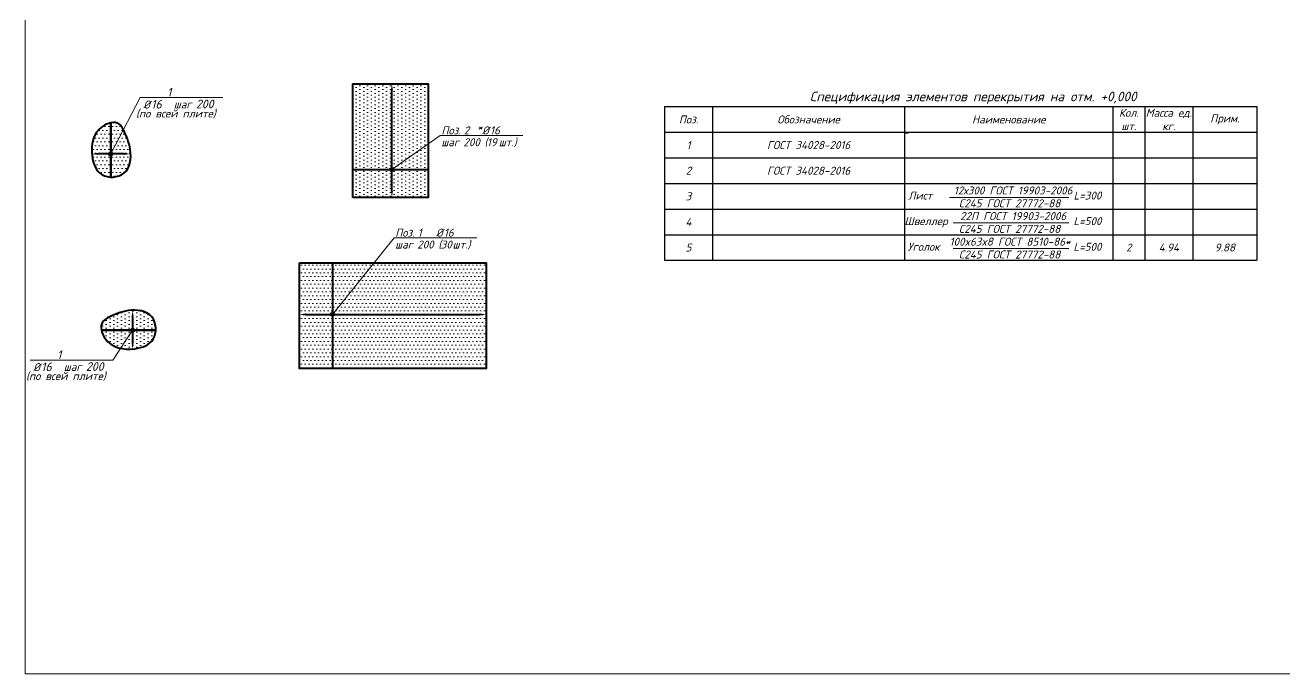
# Model space of a CAD drawing. Header units: millimetres. Extents: x 10124 to 8132345, y -95635 to 1386204.
# Drawn here: x 19346 to 58683, y 18183 to 38444 of the extents above; entities that cross this region are included whole.
import ezdxf
from ezdxf.enums import TextEntityAlignment as Align

# ---------------------------------------------------------------- set-up
doc = ezdxf.new("R2010")
doc.units = ezdxf.units.MM
doc.layers.get('DEFPOINTS').update_dxf_attribs({"color": 1})
for name, color, linetype, lineweight in [('013', 7, 'Continuous', 13), ('Арматура', 5, 'Continuous', 40), ('ТЕКСТ', 214, 'Continuous', 20)]:
    doc.layers.add(name, color=color, linetype=linetype, lineweight=lineweight)
doc.styles.add('100', font='isocpeui.ttf', dxfattribs={"height": 250})
doc.styles.add('GOST', font='isocpeur.TTF')
doc.styles.add('Text_Paper', font='isocpeui.ttf')
doc.dimstyles.new('ЗОНЫ', dxfattribs={"dimscale": 10, "dimtxt": 2.5, "dimasz": 0, "dimexe": 0, "dimexo": 0, "dimgap": 0.5, "dimtad": 1, "dimdec": 0, "dimtxsty": 'GOST', "dimblk": 'OBLIQUE', "dimcen": 0, "dimadec": 0, "dimazin": 0, "dimtfac": 1, "dimtdec": 0, "dimtmove": 0, "dimatfit": 3, "dimfxl": 0, "dimarcsym": 1})
pattern_1 = [(0, (-1891.68, -1104.08), (59.5312, 119.0625), [0, -119.0625])]

# ---------------------------------------------------------------- blocks, each defined once
blk = doc.blocks.new('*D26')
at = {"layer": 'DEFPOINTS', "color": 0, "transparency": 16777216}
for p in [(595, 0), (-611, -109), (595, -112)]:
    blk.add_point(p, dxfattribs=at)
at = {"layer": 'ТЕКСТ', "color": 0, "lineweight": -2, "transparency": 16777216}
blk.add_line((-411, 0), (395, 0), dxfattribs=at)
at = {"layer": 'ТЕКСТ', "color": 0, "transparency": 16777216}
for points in [[(-411, 33), (-411, -33), (-611, 0)], [(395, 33), (395, -33), (595, 0)]]:
    blk.add_solid(points, dxfattribs=at)
at = {"layer": 'ТЕКСТ', "color": 0, "transparency": 16777216, "insert": (0, 18), "char_height": 25, "attachment_point": 5, "style": 'GOST'}
blk.add_mtext('1206', dxfattribs=at)
blk = doc.blocks.new('*D53')
at = {"layer": 'DEFPOINTS', "color": 0, "transparency": 16777216}
for p in [(-1026, 1616), (-1026, -1684), (0, -1684)]:
    blk.add_point(p, dxfattribs=at)
at = {"layer": 'ТЕКСТ', "color": 0, "lineweight": -2, "transparency": 16777216}
blk.add_line((0, 1616), (0, -1684), dxfattribs=at)
blk = doc.blocks.new('_None')
blk = doc.blocks.new('*D52')
at = {"layer": 'DEFPOINTS', "color": 0, "transparency": 16777216}
for p in [(4804, 0), (-1026, -1684), (4804, -1684)]:
    blk.add_point(p, dxfattribs=at)
at = {"layer": 'ТЕКСТ', "color": 0, "lineweight": -2, "transparency": 16777216}
blk.add_line((-826, 0), (4604, 0), dxfattribs=at)
at = {"layer": 'ТЕКСТ', "color": 0, "transparency": 16777216}
for points in [[(-826, 33), (-826, -33), (-1026, 0)], [(4604, 33), (4604, -33), (4804, 0)]]:
    blk.add_solid(points, dxfattribs=at)
blk = doc.blocks.new('*D50')
at = {"layer": 'DEFPOINTS', "color": 0, "transparency": 16777216}
for p in [(-872, 1223), (-872, -1135), (0, -1135)]:
    blk.add_point(p, dxfattribs=at)
at = {"layer": 'ТЕКСТ', "color": 0, "lineweight": -2, "transparency": 16777216}
blk.add_line((0, 1223), (0, -1135), dxfattribs=at)
blk = doc.blocks.new('*D49')
at = {"layer": 'DEFPOINTS', "color": 0, "transparency": 16777216}
for p in [(2676, 0), (-872, -1135), (2676, -1135)]:
    blk.add_point(p, dxfattribs=at)
at = {"layer": 'ТЕКСТ', "color": 0, "lineweight": -2, "transparency": 16777216}
blk.add_line((-672, 0), (2476, 0), dxfattribs=at)
at = {"layer": 'ТЕКСТ', "color": 0, "transparency": 16777216}
for points in [[(-672, 33), (-672, -33), (-872, 0)], [(2476, 33), (2476, -33), (2676, 0)]]:
    blk.add_solid(points, dxfattribs=at)
blk = doc.blocks.new('*T58')
at = {"layer": '013', "color": 0, "linetype": 'ByBlock', "lineweight": 30, "ltscale": 100, "transparency": 16777216}
for p, q in [((0, 0), (18500, 0)), ((0, 0), (0, -4800)), ((1500, 0), (1500, -4800)), ((7500, 0), (7500, -4800)), ((14000, 0), (14000, -4800)), ((15000, 0), (15000, -4000)), ((16500, 0), (16500, -4000)), ((18500, 0), (18500, -4000)), ((0, -800), (18500, -800)), ((0, -1600), (18500, -1600)), ((0, -2400), (18500, -2400)), ((0, -3200), (18500, -3200)), ((0, -4000), (18500, -4000)), ((15000, -4000), (15000, -4800)), ((16500, -4000), (16500, -4800)), ((18500, -4000), (18500, -4800)), ((0, -4800), (14000, -4800)), ((14000, -4800), (15000, -4800)), ((15000, -4800), (16500, -4800)), ((16500, -4800), (18500, -4800))]:
    blk.add_line(p, q, dxfattribs=at)
at = {"layer": '013', "color": 0, "lineweight": 30, "ltscale": 100, "transparency": 16777216, "char_height": 250, "attachment_point": 5, "style": '100'}
for s, insert, width in [('Поз.', (750, -400), 1497), ('Обозначение', (4500, -400), 5997), ('Наименование', (10750, -400), 6497), ('Кол. шт.', (14500, -400), 997), ('Масса ед. кг.', (15750, -400), 1497), ('Прим.', (17500, -400), 1997), ('1', (750, -1200), 1497), ('ГОСТ 34028-2016', (4500, -1200), 5997), ('2', (750, -2000), 1497), ('ГОСТ 34028-2016', (4500, -2000), 5997), ('3', (750, -2800), 1497), ('4', (750, -3600), 1497), ('5', (750, -4400), 1497)]:
    blk.add_mtext(s, dxfattribs=dict(at, insert=insert, width=width))
at = {"layer": '013', "color": 140, "lineweight": 30, "ltscale": 100, "transparency": 16777216, "attachment_point": 5, "style": '100'}
for s, insert, char_height, width in [('2', (14500, -4400), 240, 700), ('4.94', (15750, -4400), 250, 1200), ('9.88', (17500, -4400), 250, 1700)]:
    blk.add_mtext(s, dxfattribs=dict(at, insert=insert, char_height=char_height, width=width))
blk = doc.blocks.new('*T59')
at = {"layer": 'DEFPOINTS', "color": 8, "linetype": 'ByBlock', "lineweight": 0, "ltscale": 100, "transparency": 16777216}
for p, q in [((0, 0), (110, 0)), ((0, 0), (0, -32)), ((7, 0), (7, -16)), ((13, 0), (13, -16)), ((52, 0), (52, -16)), ((65, 0), (65, -32)), ((75, 0), (75, -32)), ((90, 0), (90, -32)), ((110, 0), (110, -32)), ((0, -8), (110, -8)), ((0, -16), (110, -16)), ((0, -24), (110, -24)), ((0, -32), (110, -32))]:
    blk.add_line(p, q, dxfattribs=at)
at = {"color": 96, "ltscale": 100, "true_color": 0x018407, "transparency": 16777216, "style": 'Text_Paper'}
for s, insert, char_height, width, attachment_point in [('{\\fArial|b0|i0|c204|p34;%%C}', (6, -4), 2.5, 4.05, 6), ('{\\T0.85;8}', (9, -4), 2.5, 3.44, 4), ('A500С         L (м.п.)', (15, -4), 2.5, 35.91, 4), ('{\\T0.8;3828.0', (54, -4), 2.5, 9.6, 4), ('{\\T0.95;-}', (70, -4), 2.4, 7, 5), ('0.888', (82, -4), 2.5, 12, 5), ('3399.26', (100, -4), 2.5, 16.97, 5)]:
    blk.add_mtext(s, dxfattribs=dict(at, insert=insert, char_height=char_height, width=width, attachment_point=attachment_point))
at = {"color": 2, "ltscale": 100, "transparency": 16777216, "style": 'Text_Paper'}
for s, insert, char_height, width, attachment_point in [('{\\fArial|b0|i0|c204|p34;%%C}', (6, -12), 2.5, 4.05, 6), ('{\\T0.85;12}', (9, -12), 2.5, 3.44, 4), ('A500С            L=', (15, -12), 2.5, 35.91, 4), ('960', (54, -12), 2.5, 9.6, 4), ('{\\T0.95;160}', (70, -12), 2.4, 7, 5), ('0.85', (82, -12), 2.5, 12, 5), ('136.37', (100, -12), 2.5, 16.97, 5)]:
    blk.add_mtext(s, dxfattribs=dict(at, insert=insert, char_height=char_height, width=width, attachment_point=attachment_point))
at = {"color": 140, "ltscale": 100, "transparency": 16777216, "attachment_point": 5, "style": 'Text_Paper'}
for s, insert, char_height, width in [('3', (70, -28), 2.4, 7), ('1', (70, -20), 2.4, 7), ('10.50', (82, -28), 2.5, 12), ('8.48', (82, -20), 2.5, 12), ('8.48', (100, -20), 2.5, 16.97), ('31.50', (100, -28), 2.5, 16.97)]:
    blk.add_mtext(s, dxfattribs=dict(at, insert=insert, char_height=char_height, width=width))
blk = doc.blocks.new('*U28')
at = {"layer": 'ТЕКСТ', "lineweight": 20}
h = blk.add_hatch(dxfattribs=at)
h.set_pattern_fill('DOTS', color=0, scale=75, style=0)
h.set_pattern_definition(pattern_1)
edge = h.paths.add_edge_path()
edge.add_spline(control_points=[(-381.1, -784.6), (-477.3, -579.6), (-679.9, -148.3), (-574.6, 724.6), (376.8, 782.6), (675.5, -42.2), (521.6, -845.8), (-205.1, -1054.1), (-343.3, -842.4), (-381.1, -784.6)], knot_values=[0, 0, 0, 0, 689.4906147, 1450.6452172, 2141.4698783, 2795.3640154, 3773.1066486, 4296.1890857, 4493.0752081, 4493.0752081, 4493.0752081, 4493.0752081], degree=3, periodic=0)
at = {"layer": 'ТЕКСТ'}
h = blk.add_hatch(color=256, dxfattribs=at)
edge = h.paths.add_edge_path()
edge.add_arc((1.4, 5.5), 48.6, 358.36981, 451.56241)
edge.add_line((0, 54.2), (0, -45.8))
edge.add_arc((0, 4.2), 50, 270.06777, 360)
edge = h.paths.add_edge_path()
edge.add_arc((0, 4.2), 50, 180, 270.06777)
edge.add_line((0, -45.8), (0, 54.2))
edge.add_arc((0, 4.2), 50, 89.93223, 180)
blk.add_circle((0, 4.2, 0), 50)
at = {"ltscale": 100}
blk.add_spline([(-381.1, -784.6), (-608, -133.5), (-410.5, 601.6), (278.8, 647.8), (581.4, 68.1), (262, -856), (-255, -935.8), (-381.1, -784.6)], degree=3, dxfattribs=at)
at = {"layer": 'Арматура', "color": 0, "lineweight": 60, "ltscale": 100}
blk.add_line((0, 723.5, 0), (0, -971.2, 0), dxfattribs=at)
at = {"layer": 'ТЕКСТ'}
for p, q in [((-918.7, -1761.7), (0, 0)), ((-3499.2, -1761.7), (-918.7, -1761.7))]:
    blk.add_line(p, q, dxfattribs=at)
at = {"layer": 'ТЕКСТ', "style": '100'}
for s, p in [('(по всей плите)', (-788.4, -1138.5)), ('шаг', (-1967.8, -1423.4)), ('%%C', (-1012.5, -1415.6))]:
    blk.add_text(s, height=250, rotation=180, dxfattribs=at).set_placement(p)
at = {"layer": 'ТЕКСТ', "style": 'Text_Paper'}
for tag, p in [('ШАГ', (-2657, -1423.4)), ('ДИАМ', (-1259.1, -1415.6)), ('ПОЗ', (-1758.2, -1793.4))]:
    blk.add_attdef(tag, p, '', height=270, rotation=180, dxfattribs=at)
at = {"layer": 'ТЕКСТ'}
dim = blk.add_linear_dim(base=(594.9, 0), p1=(-611.3, -109.2), p2=(594.9, -111.9), dimstyle='ЗОНЫ', override={"dimasz": 20, "dimsah": 1, "dimse1": 1, "dimse2": 1, "dimtmove": 0}, dxfattribs=at)
dim.commit()
dim.dimension.update_dxf_attribs({"geometry": '*D26', "text_midpoint": (0, 0), "dimtype": 128})
blk = doc.blocks.new('*U27')
at = {"layer": 'ТЕКСТ', "lineweight": 20}
h = blk.add_hatch(dxfattribs=at)
h.set_pattern_fill('DOTS', color=0, scale=75, style=0)
h.set_pattern_definition(pattern_1)
edge = h.paths.add_edge_path()
edge.add_spline(control_points=[(-381.1, -784.6), (-477.3, -579.6), (-679.9, -148.3), (-574.6, 724.6), (376.8, 782.6), (675.5, -42.2), (521.6, -845.8), (-205.1, -1054.1), (-343.3, -842.4), (-381.1, -784.6)], knot_values=[0, 0, 0, 0, 689.4906147, 1450.6452172, 2141.4698783, 2795.3640154, 3773.1066486, 4296.1890857, 4493.0752081, 4493.0752081, 4493.0752081, 4493.0752081], degree=3, periodic=0)
at = {"layer": 'ТЕКСТ'}
h = blk.add_hatch(color=256, dxfattribs=at)
edge = h.paths.add_edge_path()
edge.add_arc((1.4, 5.5), 48.6, 358.36981, 451.56241)
edge.add_line((0, 54.2), (0, -45.8))
edge.add_arc((0, 4.2), 50, 270.06777, 360)
edge = h.paths.add_edge_path()
edge.add_arc((0, 4.2), 50, 180, 270.06777)
edge.add_line((0, -45.8), (0, 54.2))
edge.add_arc((0, 4.2), 50, 89.93223, 180)
blk.add_circle((0, 4.2, 0), 50)
at = {"ltscale": 100}
blk.add_spline([(-381.1, -784.6), (-608, -133.5), (-410.5, 601.6), (278.8, 647.8), (581.4, 68.1), (262, -856), (-255, -935.8), (-381.1, -784.6)], degree=3, dxfattribs=at)
at = {"layer": 'Арматура', "color": 0, "lineweight": 60, "ltscale": 100}
blk.add_line((0, 723.5, 0), (0, -971.2, 0), dxfattribs=at)
at = {"layer": 'ТЕКСТ'}
for q in [(0, 0), (935.1, -3196.4)]:
    blk.add_line((935.1, -616), q, dxfattribs=at)
at = {"layer": 'ТЕКСТ', "style": '100'}
for s, p in [('(по всей плите)', (1558.3, -3326.7)), ('шаг', (1273.5, -2147.3)), ('%%C', (1281.2, -3102.7))]:
    blk.add_text(s, height=250, rotation=90, dxfattribs=at).set_placement(p)
at = {"layer": 'ТЕКСТ', "style": 'Text_Paper'}
for tag, p in [('ШАГ', (1273.5, -1458.1)), ('ПОЗ', (903.5, -2357)), ('ДИАМ', (1281.2, -2856))]:
    blk.add_attdef(tag, p, '', height=270, rotation=90, dxfattribs=at)
at = {"layer": 'ТЕКСТ'}
dim = blk.add_linear_dim(base=(594.9, 0), p1=(-611.3, -109.2), p2=(594.9, -111.9), dimstyle='ЗОНЫ', override={"dimasz": 20, "dimsah": 1, "dimse1": 1, "dimse2": 1, "dimtmove": 0}, dxfattribs=at)
dim.commit()
dim.dimension.update_dxf_attribs({"geometry": '*D26', "text_midpoint": (0, 0), "dimtype": 128})
blk = doc.blocks.new('*U51')
at = {"layer": 'ТЕКСТ', "lineweight": 20}
h = blk.add_hatch(dxfattribs=at)
h.set_pattern_fill('DOTS', color=0, scale=75, style=0)
h.set_pattern_definition([(0, (-20426.16, 54163.07), (59.53125, 119.0625), [0, -119.0625])])
h.paths.add_polyline_path([(-1026.4, 1616.2), (4803.8, 1616.2), (4803.8, -1683.8), (-1026.4, -1683.8)])
at = {"layer": 'ТЕКСТ'}
h = blk.add_hatch(color=256, dxfattribs=at)
edge = h.paths.add_edge_path()
edge.add_arc((1.4, 5.5), 48.6, 358.36981, 451.56241)
edge.add_line((0, 54.2), (0, -45.8))
edge.add_arc((0, 4.2), 50, 270.06777, 360)
edge = h.paths.add_edge_path()
edge.add_arc((0, 4.2), 50, 180, 270.06777)
edge.add_line((0, -45.8), (0, 54.2))
edge.add_arc((0, 4.2), 50, 89.93223, 180)
blk.add_circle((0, 4.2, 0), 50)
at = {"layer": 'Арматура', "color": 0, "linetype": 'ByBlock', "lineweight": -2, "ltscale": 2000}
blk.add_lwpolyline([(-1026.4, 1616.2), (4803.8, 1616.2), (4803.8, -1683.8), (-1026.4, -1683.8)], close=True, dxfattribs=at)
at = {"layer": 'ТЕКСТ'}
for p, q in [((1925.3, 2397.9), (0, 0)), ((4505.8, 2397.9), (1925.3, 2397.9))]:
    blk.add_line(p, q, dxfattribs=at)
at = {"style": '100'}
blk.add_attdef('КОММЕНТ', (3078.3, 2528.2), '', height=250, rotation=360, dxfattribs=at)
at = {"layer": 'ТЕКСТ', "style": '100'}
for s, p in [('Поз.', (1962.5, 2429.5)), ('%%C', (3233.9, 2429.5)), ('шаг', (1959.4, 2059.5)), ('(', (3305.9, 2065.5)), ('шт.)', (3754.4, 2059.5))]:
    blk.add_text(s, height=250, rotation=360, dxfattribs=at).set_placement(p)
for tag, p in [('ПОЗ', (2662.2, 2429.5)), ('ДИАМ', (3480.5, 2429.5)), ('ШАГ', (2648.6, 2059.5)), ('КОЛ', (3381.9, 2059.5))]:
    blk.add_attdef(tag, p, '', height=250, rotation=360, dxfattribs=at)
at = {"layer": 'ТЕКСТ', "lineweight": 80}
dim = blk.add_linear_dim(base=(0, -1683.8), p1=(-1026.4, 1616.2), p2=(-1026.4, -1683.8), angle=90, text=' ', dimstyle='ЗОНЫ', override={"dimblk1": 'None', "dimblk2": 'None', "dimsah": 1, "dimse1": 1, "dimse2": 1, "dimsd1": 0}, dxfattribs=at)
dim.commit()
dim.dimension.update_dxf_attribs({"geometry": '*D53', "text_midpoint": (0, 0), "dimtype": 160})
at = {"layer": 'ТЕКСТ'}
dim = blk.add_linear_dim(base=(4803.8, 0), p1=(-1026.4, -1683.8), p2=(4803.8, -1683.8), text=' ', dimstyle='ЗОНЫ', override={"dimasz": 20, "dimsah": 1, "dimse1": 1, "dimse2": 1}, dxfattribs=at)
dim.commit()
dim.dimension.update_dxf_attribs({"geometry": '*D52', "text_midpoint": (506.2, 0), "dimtype": 160})
blk = doc.blocks.new('*U48')
at = {"layer": 'ТЕКСТ', "lineweight": 20}
h = blk.add_hatch(dxfattribs=at)
h.set_pattern_fill('DOTS', color=0, scale=75, style=0)
h.set_pattern_definition([(0, (-25061.57, 50092.4), (59.53125, 119.0625), [0, -119.0625])])
h.paths.add_polyline_path([(-872.4, 1223.5), (2676.2, 1223.5), (2676.2, -1134.9), (-872.4, -1134.9)])
at = {"layer": 'ТЕКСТ'}
h = blk.add_hatch(color=256, dxfattribs=at)
edge = h.paths.add_edge_path()
edge.add_arc((1.4, 5.5), 48.6, 358.36981, 451.56241)
edge.add_line((0, 54.2), (0, -45.8))
edge.add_arc((0, 4.2), 50, 270.06777, 360)
edge = h.paths.add_edge_path()
edge.add_arc((0, 4.2), 50, 180, 270.06777)
edge.add_line((0, -45.8), (0, 54.2))
edge.add_arc((0, 4.2), 50, 89.93223, 180)
blk.add_circle((0, 4.2, 0), 50)
at = {"layer": 'Арматура', "color": 0, "linetype": 'ByBlock', "lineweight": -2, "ltscale": 2000}
blk.add_lwpolyline([(-872.4, 1223.5), (2676.2, 1223.5), (2676.2, -1134.9), (-872.4, -1134.9)], close=True, dxfattribs=at)
at = {"layer": 'ТЕКСТ'}
for p, q in [((1066, -1509.8), (0, 0)), ((1066, -4090.2), (1066, -1509.8))]:
    blk.add_line(p, q, dxfattribs=at)
at = {"style": '100'}
blk.add_attdef('КОММЕНТ', (1196.3, -2662.7), '', height=250, rotation=270, dxfattribs=at)
at = {"layer": 'ТЕКСТ', "style": '100'}
for s, p in [('шаг', (727.6, -1543.8)), ('Поз.', (1097.6, -1547)), ('(', (733.6, -2890.3)), ('%%C', (1097.6, -2818.3)), ('шт.)', (727.6, -3338.8))]:
    blk.add_text(s, height=250, rotation=270, dxfattribs=at).set_placement(p)
for tag, p in [('ШАГ', (727.6, -2233)), ('ПОЗ', (1097.6, -2246.6)), ('КОЛ', (727.6, -2966.3)), ('ДИАМ', (1097.6, -3064.9))]:
    blk.add_attdef(tag, p, '', height=250, rotation=270, dxfattribs=at)
at = {"layer": 'ТЕКСТ', "lineweight": 80}
dim = blk.add_linear_dim(base=(0, -1134.9), p1=(-872.4, 1223.5), p2=(-872.4, -1134.9), angle=90, text=' ', dimstyle='ЗОНЫ', override={"dimblk1": 'None', "dimblk2": 'None', "dimsah": 1, "dimse1": 1, "dimse2": 1, "dimsd1": 0}, dxfattribs=at)
dim.commit()
dim.dimension.update_dxf_attribs({"geometry": '*D50', "text_midpoint": (0, 0), "dimtype": 160})
at = {"layer": 'ТЕКСТ'}
dim = blk.add_linear_dim(base=(2676.2, 0), p1=(-872.4, -1134.9), p2=(2676.2, -1134.9), text=' ', dimstyle='ЗОНЫ', override={"dimasz": 20, "dimsah": 1, "dimse1": 1, "dimse2": 1}, dxfattribs=at)
dim.commit()
dim.dimension.update_dxf_attribs({"geometry": '*D49', "text_midpoint": (1356.9, 0), "dimtype": 160})

msp = doc.modelspace()

# ---------------------------------------------------------------- linework, layer by layer
at = {"layer": '013', "ltscale": 4}
for p, q in [((48210.834, 33065.883), (51937.693, 33065.883)), ((48324.256, 32265.883), (51937.693, 32265.883)), ((48324.256, 31465.883), (51937.693, 31465.883))]:
    msp.add_line(p, q, dxfattribs=at)
at = {"layer": '013'}
msp.add_lwpolyline([(19345.55, 18183.149), (69633.108, 18183.149), (69633.108, 59849.938), (19345.55, 59849.938)], close=True, dxfattribs=at)

# ---------------------------------------------------------------- block references
for name, p in [('*T58', (39311.361, 35899.197)), ('*T59', (46811.361, 35099.197))]:
    msp.add_blockref(name, p)
at = {"layer": 'Арматура', "color": 4, "rotation": 90}
msp.add_blockref('*U48', (30797.554, 33934.863, 0), dxfattribs=at).add_auto_attribs({'ПОЗ': '2', 'ДИАМ': '16', 'ШАГ': '200', 'КОЛ': '19', 'КОММЕНТ': '*'})
at = {"layer": 'Арматура', "color": 7, "lineweight": 40}
for name, p, rotation in [('*U28', (22018.64, 34423.123), 180), ('*U27', (22698.44, 28919.253), 270)]:
    msp.add_blockref(name, p, dxfattribs=dict(at, rotation=rotation)).add_auto_attribs({'ПОЗ': '1', 'ДИАМ': '16', 'ШАГ': '200'})
at = {"layer": 'Арматура', "color": 4}
msp.add_blockref('*U51', (28939.99, 29407.912), dxfattribs=at).add_auto_attribs({'ПОЗ': '1', 'ДИАМ': '16', 'ШАГ': '200', 'КОЛ': '30'})

# ---------------------------------------------------------------- texts
at = {"style": '100'}
for s, p in [('Лист', (47297.53, 33122.536)), ('12х300 ГОСТ 19903-2006', (50198.324, 33281.33)), ('L=300', (52520.258, 33122.536)), ('С245 ГОСТ 27772-88', (50089.234, 32880.857)), ('Швеллер', (47478.564, 32322.536)), ('22П ГОСТ 19903-2006', (50198.324, 32481.33)), ('L=500', (52520.258, 32322.536)), ('С245 ГОСТ 27772-88', (50089.234, 32080.857)), ('Уголок', (47405.377, 31522.536)), ('100x63x8 ГОСТ 8510-86*', (50101.107, 31681.33)), ('L=500', (52520.258, 31522.536)), ('С245 ГОСТ 27772-88', (50089.234, 31280.857))]:
    msp.add_text(s, height=250, dxfattribs=at).set_placement(p, align=Align.MIDDLE_CENTER)
at = {"layer": 'ТЕКСТ', "style": '100'}
msp.add_text('Спецификация элементов перекрытия на отм. +0,000', height=300, dxfattribs=at).set_placement((43850.49, 36066.871))

doc.saveas('drawing.dxf')
